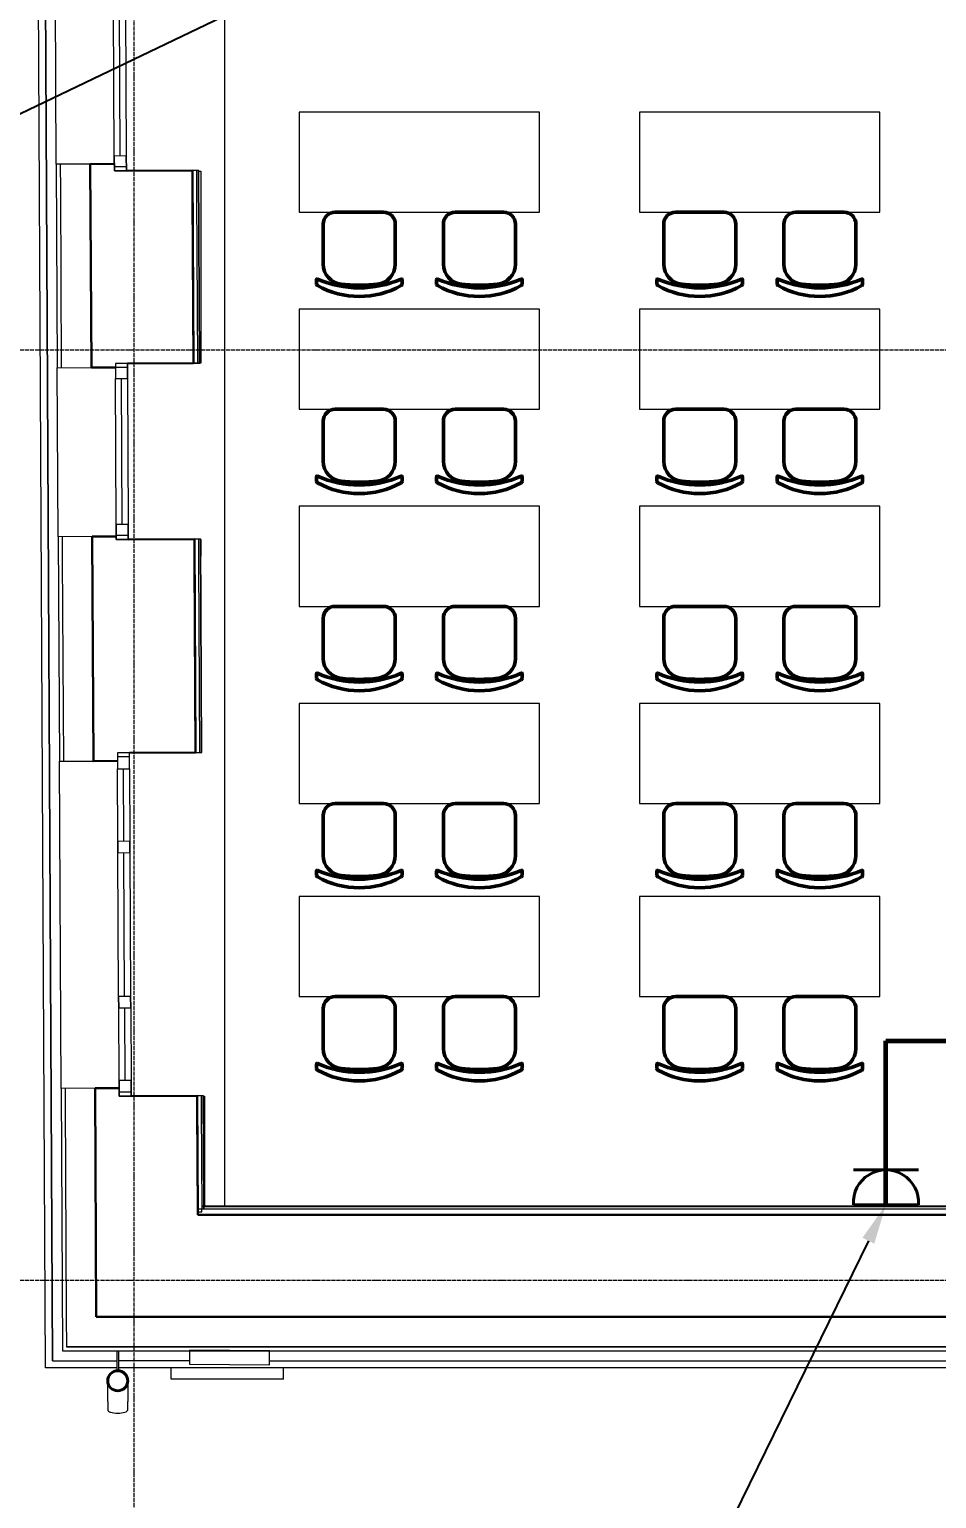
# Model space of a CAD drawing. Header units: millimetres. Extents: x -32 to 417638015, y -35 to 175284279.
# Drawn here: x 417383645 to 417388175, y 175238989 to 175246331 of the extents above; entities that cross this region are included whole.
import ezdxf
from ezdxf import colors
from ezdxf.entities.mleader import LeaderData, LeaderLine
from ezdxf.math import Vec2, Vec3

# ---------------------------------------------------------------- set-up
doc = ezdxf.new("R2010")
doc.units = ezdxf.units.MM
doc.linetypes.add('ADSK_Линия сетки', pattern=[25, 20, -2.5, 0, -2.5])
for name, color, linetype, lineweight in [('_ Окна', 7, 'Continuous', 9), ('_ЭМ_гофра', 5, 'Continuous', 60), ('Обобщенные модели', 7, 'Continuous', 18), ('Окна', 7, 'Continuous', 9), ('Оси', 253, 'Continuous', 9), ('Перекрытие', 7, 'Continuous', 18), ('Стены наружные', 7, 'Continuous', 18), ('Стены несущие', 7, 'Continuous', 30), ('Стены отделка', 7, 'Continuous', 30), ('Стены штриховка', 7, 'Continuous', 9), ('ТХ', 5, 'Continuous', 0), ('ТХ_Задание ЭОМ_СС', 6, 'Continuous', 0), ('ШТРИХОВКА', 252, 'Continuous', 15), ('ЭМ', 5, 'Continuous', 40)]:
    doc.layers.add(name, color=color, linetype=linetype, lineweight=lineweight)
doc.layers.add('_ЭМ_Надписи', color=7, linetype='Continuous')
doc.styles.add('ЭОМ', font='isocpeur.ttf', dxfattribs={"width": 0.85, "height": 250})

# ---------------------------------------------------------------- blocks, each defined once
blk = doc.blocks.new('_ЭМ_ТХ2_4 Этаж')
at = {"color": 8, "linetype": 'ByBlock', "lineweight": -2}
for p, q in [((859.5, 13663.6), (859.5, 13463.3)), ((859.5, 13663.6), (859.5, 13463.3)), ((919.3, 13723.6), (1159.5, 13723.6)), ((919.3, 13723.6), (1159.5, 13723.6)), ((1219.5, 13663.6), (1219.5, 13463.3)), ((1219.5, 13663.6), (1219.5, 13463.3)), ((1459.5, 13663.6), (1459.5, 13463.3)), ((1459.5, 13663.6), (1459.5, 13463.3)), ((1519.3, 13723.6), (1759.5, 13723.6)), ((1519.3, 13723.6), (1759.5, 13723.6)), ((1819.5, 13663.6), (1819.5, 13463.3)), ((1819.5, 13663.6), (1819.5, 13463.3)), ((2559.5, 13663.6), (2559.5, 13463.3)), ((2559.5, 13663.6), (2559.5, 13463.3)), ((2619.3, 13723.6), (2859.5, 13723.6)), ((2619.3, 13723.6), (2859.5, 13723.6)), ((2919.5, 13663.6), (2919.5, 13463.3)), ((2919.5, 13663.6), (2919.5, 13463.3)), ((3159.5, 13663.6), (3159.5, 13463.3)), ((3159.5, 13663.6), (3159.5, 13463.3)), ((3219.3, 13723.6), (3459.5, 13723.6)), ((3219.3, 13723.6), (3459.5, 13723.6)), ((3519.5, 13663.6), (3519.5, 13463.3)), ((3519.5, 13663.6), (3519.5, 13463.3)), ((826, 13364.6), (826, 13386.3)), ((826, 13364.6), (826, 13386.3)), ((1253, 13364.6), (1253, 13386.3)), ((1253, 13364.6), (1253, 13386.3)), ((1426, 13364.6), (1426, 13386.3)), ((1426, 13364.6), (1426, 13386.3)), ((1853, 13364.6), (1853, 13386.3)), ((1853, 13364.6), (1853, 13386.3)), ((2526, 13364.6), (2526, 13386.3)), ((2526, 13364.6), (2526, 13386.3)), ((2953, 13364.6), (2953, 13386.3)), ((2953, 13364.6), (2953, 13386.3)), ((3126, 13364.6), (3126, 13386.3)), ((3126, 13364.6), (3126, 13386.3)), ((3553, 13364.6), (3553, 13386.3)), ((3553, 13364.6), (3553, 13386.3)), ((919.3, 12738.6), (1159.5, 12738.6)), ((919.3, 12738.6), (1159.5, 12738.6)), ((1519.3, 12738.6), (1759.5, 12738.6)), ((1519.3, 12738.6), (1759.5, 12738.6)), ((2619.3, 12738.6), (2859.5, 12738.6)), ((2619.3, 12738.6), (2859.5, 12738.6)), ((3219.3, 12738.6), (3459.5, 12738.6)), ((3219.3, 12738.6), (3459.5, 12738.6)), ((859.5, 12678.6), (859.5, 12478.3)), ((859.5, 12678.6), (859.5, 12478.3)), ((1219.5, 12678.6), (1219.5, 12478.3)), ((1219.5, 12678.6), (1219.5, 12478.3)), ((1459.5, 12678.6), (1459.5, 12478.3)), ((1459.5, 12678.6), (1459.5, 12478.3)), ((1819.5, 12678.6), (1819.5, 12478.3)), ((1819.5, 12678.6), (1819.5, 12478.3)), ((2559.5, 12678.6), (2559.5, 12478.3)), ((2559.5, 12678.6), (2559.5, 12478.3)), ((2919.5, 12678.6), (2919.5, 12478.3)), ((2919.5, 12678.6), (2919.5, 12478.3)), ((3159.5, 12678.6), (3159.5, 12478.3)), ((3159.5, 12678.6), (3159.5, 12478.3)), ((3519.5, 12678.6), (3519.5, 12478.3)), ((3519.5, 12678.6), (3519.5, 12478.3)), ((826, 12379.6), (826, 12401.3)), ((826, 12379.6), (826, 12401.3)), ((1253, 12379.6), (1253, 12401.3)), ((1253, 12379.6), (1253, 12401.3)), ((1426, 12379.6), (1426, 12401.3)), ((1426, 12379.6), (1426, 12401.3)), ((1853, 12379.6), (1853, 12401.3)), ((1853, 12379.6), (1853, 12401.3)), ((2526, 12379.6), (2526, 12401.3)), ((2526, 12379.6), (2526, 12401.3)), ((2953, 12379.6), (2953, 12401.3)), ((2953, 12379.6), (2953, 12401.3)), ((3126, 12379.6), (3126, 12401.3)), ((3126, 12379.6), (3126, 12401.3)), ((3553, 12379.6), (3553, 12401.3)), ((3553, 12379.6), (3553, 12401.3)), ((919.3, 11753.6), (1159.5, 11753.6)), ((919.3, 11753.6), (1159.5, 11753.6)), ((1519.3, 11753.6), (1759.5, 11753.6)), ((1519.3, 11753.6), (1759.5, 11753.6)), ((2619.3, 11753.6), (2859.5, 11753.6)), ((2619.3, 11753.6), (2859.5, 11753.6)), ((3219.3, 11753.6), (3459.5, 11753.6)), ((3219.3, 11753.6), (3459.5, 11753.6)), ((859.5, 11693.6), (859.5, 11493.3)), ((859.5, 11693.6), (859.5, 11493.3)), ((1219.5, 11693.6), (1219.5, 11493.3)), ((1219.5, 11693.6), (1219.5, 11493.3)), ((1459.5, 11693.6), (1459.5, 11493.3)), ((1459.5, 11693.6), (1459.5, 11493.3)), ((1819.5, 11693.6), (1819.5, 11493.3)), ((1819.5, 11693.6), (1819.5, 11493.3)), ((2559.5, 11693.6), (2559.5, 11493.3)), ((2559.5, 11693.6), (2559.5, 11493.3)), ((2919.5, 11693.6), (2919.5, 11493.3)), ((2919.5, 11693.6), (2919.5, 11493.3)), ((3159.5, 11693.6), (3159.5, 11493.3)), ((3159.5, 11693.6), (3159.5, 11493.3)), ((3519.5, 11693.6), (3519.5, 11493.3)), ((3519.5, 11693.6), (3519.5, 11493.3)), ((826, 11394.6), (826, 11416.3)), ((826, 11394.6), (826, 11416.3)), ((1253, 11394.6), (1253, 11416.3)), ((1253, 11394.6), (1253, 11416.3)), ((1426, 11394.6), (1426, 11416.3)), ((1426, 11394.6), (1426, 11416.3)), ((1853, 11394.6), (1853, 11416.3)), ((1853, 11394.6), (1853, 11416.3)), ((2526, 11394.6), (2526, 11416.3)), ((2526, 11394.6), (2526, 11416.3)), ((2953, 11394.6), (2953, 11416.3)), ((2953, 11394.6), (2953, 11416.3)), ((3126, 11394.6), (3126, 11416.3)), ((3126, 11394.6), (3126, 11416.3)), ((3553, 11394.6), (3553, 11416.3)), ((3553, 11394.6), (3553, 11416.3)), ((919.3, 10768.6), (1159.5, 10768.6)), ((919.3, 10768.6), (1159.5, 10768.6)), ((1519.3, 10768.6), (1759.5, 10768.6)), ((1519.3, 10768.6), (1759.5, 10768.6)), ((2619.3, 10768.6), (2859.5, 10768.6)), ((2619.3, 10768.6), (2859.5, 10768.6)), ((3219.3, 10768.6), (3459.5, 10768.6)), ((3219.3, 10768.6), (3459.5, 10768.6)), ((859.5, 10708.6), (859.5, 10508.3)), ((859.5, 10708.6), (859.5, 10508.3)), ((1219.5, 10708.6), (1219.5, 10508.3)), ((1219.5, 10708.6), (1219.5, 10508.3)), ((1459.5, 10708.6), (1459.5, 10508.3)), ((1459.5, 10708.6), (1459.5, 10508.3)), ((1819.5, 10708.6), (1819.5, 10508.3)), ((1819.5, 10708.6), (1819.5, 10508.3)), ((2559.5, 10708.6), (2559.5, 10508.3)), ((2559.5, 10708.6), (2559.5, 10508.3)), ((2919.5, 10708.6), (2919.5, 10508.3)), ((2919.5, 10708.6), (2919.5, 10508.3)), ((3159.5, 10708.6), (3159.5, 10508.3)), ((3159.5, 10708.6), (3159.5, 10508.3)), ((3519.5, 10708.6), (3519.5, 10508.3)), ((3519.5, 10708.6), (3519.5, 10508.3)), ((826, 10409.6), (826, 10431.3)), ((826, 10409.6), (826, 10431.3)), ((1253, 10409.6), (1253, 10431.3)), ((1253, 10409.6), (1253, 10431.3)), ((1426, 10409.6), (1426, 10431.3)), ((1426, 10409.6), (1426, 10431.3)), ((1853, 10409.6), (1853, 10431.3)), ((1853, 10409.6), (1853, 10431.3)), ((2526, 10409.6), (2526, 10431.3)), ((2526, 10409.6), (2526, 10431.3)), ((2953, 10409.6), (2953, 10431.3)), ((2953, 10409.6), (2953, 10431.3)), ((3126, 10409.6), (3126, 10431.3)), ((3126, 10409.6), (3126, 10431.3)), ((3553, 10409.6), (3553, 10431.3)), ((3553, 10409.6), (3553, 10431.3)), ((919.3, 9803.6), (1159.5, 9803.6)), ((919.3, 9803.6), (1159.5, 9803.6)), ((1519.3, 9803.6), (1759.5, 9803.6)), ((1519.3, 9803.6), (1759.5, 9803.6)), ((2619.3, 9803.6), (2859.5, 9803.6)), ((2619.3, 9803.6), (2859.5, 9803.6)), ((3219.3, 9803.6), (3459.5, 9803.6)), ((3219.3, 9803.6), (3459.5, 9803.6)), ((859.5, 9743.6), (859.5, 9543.3)), ((859.5, 9743.6), (859.5, 9543.3)), ((1219.5, 9743.6), (1219.5, 9543.3)), ((1219.5, 9743.6), (1219.5, 9543.3)), ((1459.5, 9743.6), (1459.5, 9543.3)), ((1459.5, 9743.6), (1459.5, 9543.3)), ((1819.5, 9743.6), (1819.5, 9543.3)), ((1819.5, 9743.6), (1819.5, 9543.3)), ((2559.5, 9743.6), (2559.5, 9543.3)), ((2559.5, 9743.6), (2559.5, 9543.3)), ((2919.5, 9743.6), (2919.5, 9543.3)), ((2919.5, 9743.6), (2919.5, 9543.3)), ((3159.5, 9743.6), (3159.5, 9543.3)), ((3159.5, 9743.6), (3159.5, 9543.3)), ((3519.5, 9743.6), (3519.5, 9543.3)), ((3519.5, 9743.6), (3519.5, 9543.3)), ((826, 9444.6), (826, 9466.3)), ((826, 9444.6), (826, 9466.3)), ((1253, 9444.6), (1253, 9466.3)), ((1253, 9444.6), (1253, 9466.3)), ((1426, 9444.6), (1426, 9466.3)), ((1426, 9444.6), (1426, 9466.3)), ((1853, 9444.6), (1853, 9466.3)), ((1853, 9444.6), (1853, 9466.3)), ((2526, 9444.6), (2526, 9466.3)), ((2526, 9444.6), (2526, 9466.3)), ((2953, 9444.6), (2953, 9466.3)), ((2953, 9444.6), (2953, 9466.3)), ((3126, 9444.6), (3126, 9466.3)), ((3126, 9444.6), (3126, 9466.3)), ((3553, 9444.6), (3553, 9466.3)), ((3553, 9444.6), (3553, 9466.3))]:
    blk.add_line(p, q, dxfattribs=at)
for centre, radius, start, end in [((919.5, 13663.6), 60, 90, 180), ((919.5, 13663.6), 60, 90, 180), ((1159.5, 13663.6), 60, 0, 90), ((1159.5, 13663.6), 60, 0, 90), ((1519.5, 13663.6), 60, 90, 180), ((1519.5, 13663.6), 60, 90, 180), ((1759.5, 13663.6), 60, 0, 90), ((1759.5, 13663.6), 60, 0, 90), ((2619.5, 13663.6), 60, 90, 180), ((2619.5, 13663.6), 60, 90, 180), ((2859.5, 13663.6), 60, 0, 90), ((2859.5, 13663.6), 60, 0, 90), ((3219.5, 13663.6), 60, 90, 180), ((3219.5, 13663.6), 60, 90, 180), ((3459.5, 13663.6), 60, 0, 90), ((3459.5, 13663.6), 60, 0, 90), ((959.5, 13463.3), 100, 180, 264.25844), ((959.5, 13463.3), 100, 180, 264.25844), ((1119.5, 13463.3), 100, 275.74156, 0), ((1119.5, 13463.3), 100, 275.74156, 0), ((1559.5, 13463.3), 100, 180, 264.25844), ((1559.5, 13463.3), 100, 180, 264.25844), ((1719.5, 13463.3), 100, 275.74156, 0), ((1719.5, 13463.3), 100, 275.74156, 0), ((2659.5, 13463.3), 100, 180, 264.25844), ((2659.5, 13463.3), 100, 180, 264.25844), ((2819.5, 13463.3), 100, 275.74156, 0), ((2819.5, 13463.3), 100, 275.74156, 0), ((3259.5, 13463.3), 100, 180, 264.25844), ((3259.5, 13463.3), 100, 180, 264.25844), ((3419.5, 13463.3), 100, 275.74156, 0), ((3419.5, 13463.3), 100, 275.74156, 0), ((829, 13386.3), 3, 63.89783, 180), ((829, 13386.3), 3, 63.89783, 180), ((836, 13364.6), 10, 180, 238.06825), ((836, 13364.6), 10, 180, 238.06825), ((1039.5, 13865.9), 520.8, 246.31951, 293.68049), ((1039.5, 13865.9), 520.8, 246.31951, 293.68049), ((1039.5, 14159.1), 800.4, 263.24698, 276.75302), ((1039.5, 14159.1), 800.4, 263.24698, 276.75302), ((1243, 13364.6), 10, 301.93175, 0), ((1243, 13364.6), 10, 301.93175, 0), ((1250, 13386.3), 3, 0, 116.10217), ((1250, 13386.3), 3, 0, 116.10217), ((1429, 13386.3), 3, 63.89783, 180), ((1429, 13386.3), 3, 63.89783, 180), ((1436, 13364.6), 10, 180, 238.06825), ((1436, 13364.6), 10, 180, 238.06825), ((1639.5, 13865.9), 520.8, 246.31951, 293.68049), ((1639.5, 13865.9), 520.8, 246.31951, 293.68049), ((1639.5, 14159.1), 800.4, 263.24698, 276.75302), ((1639.5, 14159.1), 800.4, 263.24698, 276.75302), ((1843, 13364.6), 10, 301.93175, 0), ((1843, 13364.6), 10, 301.93175, 0), ((1850, 13386.3), 3, 0, 116.10217), ((1850, 13386.3), 3, 0, 116.10217), ((2529, 13386.3), 3, 63.89783, 180), ((2529, 13386.3), 3, 63.89783, 180), ((2536, 13364.6), 10, 180, 238.06825), ((2536, 13364.6), 10, 180, 238.06825), ((2739.5, 13865.9), 520.8, 246.31951, 293.68049), ((2739.5, 13865.9), 520.8, 246.31951, 293.68049), ((2739.5, 14159.1), 800.4, 263.24698, 276.75302), ((2739.5, 14159.1), 800.4, 263.24698, 276.75302), ((2943, 13364.6), 10, 301.93175, 0), ((2943, 13364.6), 10, 301.93175, 0), ((2950, 13386.3), 3, 0, 116.10217), ((2950, 13386.3), 3, 0, 116.10217), ((3129, 13386.3), 3, 63.89783, 180), ((3129, 13386.3), 3, 63.89783, 180), ((3136, 13364.6), 10, 180, 238.06825), ((3136, 13364.6), 10, 180, 238.06825), ((3339.5, 13865.9), 520.8, 246.31951, 293.68049), ((3339.5, 13865.9), 520.8, 246.31951, 293.68049), ((3339.5, 14159.1), 800.4, 263.24698, 276.75302), ((3339.5, 14159.1), 800.4, 263.24698, 276.75302), ((3543, 13364.6), 10, 301.93175, 0), ((3543, 13364.6), 10, 301.93175, 0), ((3550, 13386.3), 3, 0, 116.10217), ((3550, 13386.3), 3, 0, 116.10217), ((1039.5, 13732.6), 430.5, 240.99166, 299.00834), ((1039.5, 13732.6), 430.5, 240.99166, 299.00834), ((1639.5, 13732.6), 430.5, 240.99166, 299.00834), ((1639.5, 13732.6), 430.5, 240.99166, 299.00834), ((2739.5, 13732.6), 430.5, 240.99166, 299.00834), ((2739.5, 13732.6), 430.5, 240.99166, 299.00834), ((3339.5, 13732.6), 430.5, 240.99166, 299.00834), ((3339.5, 13732.6), 430.5, 240.99166, 299.00834), ((919.5, 12678.6), 60, 90, 180), ((919.5, 12678.6), 60, 90, 180), ((1159.5, 12678.6), 60, 0, 90), ((1159.5, 12678.6), 60, 0, 90), ((1519.5, 12678.6), 60, 90, 180), ((1519.5, 12678.6), 60, 90, 180), ((1759.5, 12678.6), 60, 0, 90), ((1759.5, 12678.6), 60, 0, 90), ((2619.5, 12678.6), 60, 90, 180), ((2619.5, 12678.6), 60, 90, 180), ((2859.5, 12678.6), 60, 0, 90), ((2859.5, 12678.6), 60, 0, 90), ((3219.5, 12678.6), 60, 90, 180), ((3219.5, 12678.6), 60, 90, 180), ((3459.5, 12678.6), 60, 0, 90), ((3459.5, 12678.6), 60, 0, 90), ((959.5, 12478.3), 100, 180, 264.25844), ((959.5, 12478.3), 100, 180, 264.25844), ((1119.5, 12478.3), 100, 275.74156, 0), ((1119.5, 12478.3), 100, 275.74156, 0), ((1559.5, 12478.3), 100, 180, 264.25844), ((1559.5, 12478.3), 100, 180, 264.25844), ((1719.5, 12478.3), 100, 275.74156, 0), ((1719.5, 12478.3), 100, 275.74156, 0), ((2659.5, 12478.3), 100, 180, 264.25844), ((2659.5, 12478.3), 100, 180, 264.25844), ((2819.5, 12478.3), 100, 275.74156, 0), ((2819.5, 12478.3), 100, 275.74156, 0), ((3259.5, 12478.3), 100, 180, 264.25844), ((3259.5, 12478.3), 100, 180, 264.25844), ((3419.5, 12478.3), 100, 275.74156, 0), ((3419.5, 12478.3), 100, 275.74156, 0), ((829, 12401.3), 3, 63.89783, 180), ((829, 12401.3), 3, 63.89783, 180), ((836, 12379.6), 10, 180, 238.06825), ((836, 12379.6), 10, 180, 238.06825), ((1039.5, 12880.9), 520.8, 246.31951, 293.68049), ((1039.5, 12880.9), 520.8, 246.31951, 293.68049), ((1039.5, 12747.6), 430.5, 240.99166, 299.00834), ((1039.5, 12747.6), 430.5, 240.99166, 299.00834), ((1039.5, 13174.1), 800.4, 263.24698, 276.75302), ((1039.5, 13174.1), 800.4, 263.24698, 276.75302), ((1243, 12379.6), 10, 301.93175, 0), ((1243, 12379.6), 10, 301.93175, 0), ((1250, 12401.3), 3, 0, 116.10217), ((1250, 12401.3), 3, 0, 116.10217), ((1429, 12401.3), 3, 63.89783, 180), ((1429, 12401.3), 3, 63.89783, 180), ((1436, 12379.6), 10, 180, 238.06825), ((1436, 12379.6), 10, 180, 238.06825), ((1639.5, 12880.9), 520.8, 246.31951, 293.68049), ((1639.5, 12880.9), 520.8, 246.31951, 293.68049), ((1639.5, 12747.6), 430.5, 240.99166, 299.00834), ((1639.5, 12747.6), 430.5, 240.99166, 299.00834), ((1639.5, 13174.1), 800.4, 263.24698, 276.75302), ((1639.5, 13174.1), 800.4, 263.24698, 276.75302), ((1843, 12379.6), 10, 301.93175, 0), ((1843, 12379.6), 10, 301.93175, 0), ((1850, 12401.3), 3, 0, 116.10217), ((1850, 12401.3), 3, 0, 116.10217), ((2529, 12401.3), 3, 63.89783, 180), ((2529, 12401.3), 3, 63.89783, 180), ((2536, 12379.6), 10, 180, 238.06825), ((2536, 12379.6), 10, 180, 238.06825), ((2739.5, 12880.9), 520.8, 246.31951, 293.68049), ((2739.5, 12880.9), 520.8, 246.31951, 293.68049), ((2739.5, 12747.6), 430.5, 240.99166, 299.00834), ((2739.5, 12747.6), 430.5, 240.99166, 299.00834), ((2739.5, 13174.1), 800.4, 263.24698, 276.75302), ((2739.5, 13174.1), 800.4, 263.24698, 276.75302), ((2943, 12379.6), 10, 301.93175, 0), ((2943, 12379.6), 10, 301.93175, 0), ((2950, 12401.3), 3, 0, 116.10217), ((2950, 12401.3), 3, 0, 116.10217), ((3129, 12401.3), 3, 63.89783, 180), ((3129, 12401.3), 3, 63.89783, 180), ((3136, 12379.6), 10, 180, 238.06825), ((3136, 12379.6), 10, 180, 238.06825), ((3339.5, 12880.9), 520.8, 246.31951, 293.68049), ((3339.5, 12880.9), 520.8, 246.31951, 293.68049), ((3339.5, 12747.6), 430.5, 240.99166, 299.00834), ((3339.5, 12747.6), 430.5, 240.99166, 299.00834), ((3339.5, 13174.1), 800.4, 263.24698, 276.75302), ((3339.5, 13174.1), 800.4, 263.24698, 276.75302), ((3543, 12379.6), 10, 301.93175, 0), ((3543, 12379.6), 10, 301.93175, 0), ((3550, 12401.3), 3, 0, 116.10217), ((3550, 12401.3), 3, 0, 116.10217), ((919.5, 11693.6), 60, 90, 180), ((919.5, 11693.6), 60, 90, 180), ((1159.5, 11693.6), 60, 0, 90), ((1159.5, 11693.6), 60, 0, 90), ((1519.5, 11693.6), 60, 90, 180), ((1519.5, 11693.6), 60, 90, 180), ((1759.5, 11693.6), 60, 0, 90), ((1759.5, 11693.6), 60, 0, 90), ((2619.5, 11693.6), 60, 90, 180), ((2619.5, 11693.6), 60, 90, 180), ((2859.5, 11693.6), 60, 0, 90), ((2859.5, 11693.6), 60, 0, 90), ((3219.5, 11693.6), 60, 90, 180), ((3219.5, 11693.6), 60, 90, 180), ((3459.5, 11693.6), 60, 0, 90), ((3459.5, 11693.6), 60, 0, 90), ((959.5, 11493.3), 100, 180, 264.25844), ((959.5, 11493.3), 100, 180, 264.25844), ((1119.5, 11493.3), 100, 275.74156, 0), ((1119.5, 11493.3), 100, 275.74156, 0), ((1559.5, 11493.3), 100, 180, 264.25844), ((1559.5, 11493.3), 100, 180, 264.25844), ((1719.5, 11493.3), 100, 275.74156, 0), ((1719.5, 11493.3), 100, 275.74156, 0), ((2659.5, 11493.3), 100, 180, 264.25844), ((2659.5, 11493.3), 100, 180, 264.25844), ((2819.5, 11493.3), 100, 275.74156, 0), ((2819.5, 11493.3), 100, 275.74156, 0), ((3259.5, 11493.3), 100, 180, 264.25844), ((3259.5, 11493.3), 100, 180, 264.25844), ((3419.5, 11493.3), 100, 275.74156, 0), ((3419.5, 11493.3), 100, 275.74156, 0), ((829, 11416.3), 3, 63.89783, 180), ((829, 11416.3), 3, 63.89783, 180), ((836, 11394.6), 10, 180, 238.06825), ((836, 11394.6), 10, 180, 238.06825), ((1039.5, 11895.9), 520.8, 246.31951, 293.68049), ((1039.5, 11895.9), 520.8, 246.31951, 293.68049), ((1039.5, 11762.6), 430.5, 240.99166, 299.00834), ((1039.5, 11762.6), 430.5, 240.99166, 299.00834), ((1039.5, 12189.1), 800.4, 263.24698, 276.75302), ((1039.5, 12189.1), 800.4, 263.24698, 276.75302), ((1243, 11394.6), 10, 301.93175, 0), ((1243, 11394.6), 10, 301.93175, 0), ((1250, 11416.3), 3, 0, 116.10217), ((1250, 11416.3), 3, 0, 116.10217), ((1429, 11416.3), 3, 63.89783, 180), ((1429, 11416.3), 3, 63.89783, 180), ((1436, 11394.6), 10, 180, 238.06825), ((1436, 11394.6), 10, 180, 238.06825), ((1639.5, 11895.9), 520.8, 246.31951, 293.68049), ((1639.5, 11895.9), 520.8, 246.31951, 293.68049), ((1639.5, 11762.6), 430.5, 240.99166, 299.00834), ((1639.5, 11762.6), 430.5, 240.99166, 299.00834), ((1639.5, 12189.1), 800.4, 263.24698, 276.75302), ((1639.5, 12189.1), 800.4, 263.24698, 276.75302), ((1843, 11394.6), 10, 301.93175, 0), ((1843, 11394.6), 10, 301.93175, 0), ((1850, 11416.3), 3, 0, 116.10217), ((1850, 11416.3), 3, 0, 116.10217), ((2529, 11416.3), 3, 63.89783, 180), ((2529, 11416.3), 3, 63.89783, 180), ((2536, 11394.6), 10, 180, 238.06825), ((2536, 11394.6), 10, 180, 238.06825), ((2739.5, 11895.9), 520.8, 246.31951, 293.68049), ((2739.5, 11895.9), 520.8, 246.31951, 293.68049), ((2739.5, 11762.6), 430.5, 240.99166, 299.00834), ((2739.5, 11762.6), 430.5, 240.99166, 299.00834), ((2739.5, 12189.1), 800.4, 263.24698, 276.75302), ((2739.5, 12189.1), 800.4, 263.24698, 276.75302), ((2943, 11394.6), 10, 301.93175, 0), ((2943, 11394.6), 10, 301.93175, 0), ((2950, 11416.3), 3, 0, 116.10217), ((2950, 11416.3), 3, 0, 116.10217), ((3129, 11416.3), 3, 63.89783, 180), ((3129, 11416.3), 3, 63.89783, 180), ((3136, 11394.6), 10, 180, 238.06825), ((3136, 11394.6), 10, 180, 238.06825), ((3339.5, 11895.9), 520.8, 246.31951, 293.68049), ((3339.5, 11895.9), 520.8, 246.31951, 293.68049), ((3339.5, 11762.6), 430.5, 240.99166, 299.00834), ((3339.5, 11762.6), 430.5, 240.99166, 299.00834), ((3339.5, 12189.1), 800.4, 263.24698, 276.75302), ((3339.5, 12189.1), 800.4, 263.24698, 276.75302), ((3543, 11394.6), 10, 301.93175, 0), ((3543, 11394.6), 10, 301.93175, 0), ((3550, 11416.3), 3, 0, 116.10217), ((3550, 11416.3), 3, 0, 116.10217), ((919.5, 10708.6), 60, 90, 180), ((919.5, 10708.6), 60, 90, 180), ((1159.5, 10708.6), 60, 0, 90), ((1159.5, 10708.6), 60, 0, 90), ((1519.5, 10708.6), 60, 90, 180), ((1519.5, 10708.6), 60, 90, 180), ((1759.5, 10708.6), 60, 0, 90), ((1759.5, 10708.6), 60, 0, 90), ((2619.5, 10708.6), 60, 90, 180), ((2619.5, 10708.6), 60, 90, 180), ((2859.5, 10708.6), 60, 0, 90), ((2859.5, 10708.6), 60, 0, 90), ((3219.5, 10708.6), 60, 90, 180), ((3219.5, 10708.6), 60, 90, 180), ((3459.5, 10708.6), 60, 0, 90), ((3459.5, 10708.6), 60, 0, 90), ((959.5, 10508.3), 100, 180, 264.25844), ((959.5, 10508.3), 100, 180, 264.25844), ((1119.5, 10508.3), 100, 275.74156, 0), ((1119.5, 10508.3), 100, 275.74156, 0), ((1559.5, 10508.3), 100, 180, 264.25844), ((1559.5, 10508.3), 100, 180, 264.25844), ((1719.5, 10508.3), 100, 275.74156, 0), ((1719.5, 10508.3), 100, 275.74156, 0), ((2659.5, 10508.3), 100, 180, 264.25844), ((2659.5, 10508.3), 100, 180, 264.25844), ((2819.5, 10508.3), 100, 275.74156, 0), ((2819.5, 10508.3), 100, 275.74156, 0), ((3259.5, 10508.3), 100, 180, 264.25844), ((3259.5, 10508.3), 100, 180, 264.25844), ((3419.5, 10508.3), 100, 275.74156, 0), ((3419.5, 10508.3), 100, 275.74156, 0), ((829, 10431.3), 3, 63.89783, 180), ((829, 10431.3), 3, 63.89783, 180), ((1039.5, 10910.9), 520.8, 246.31951, 293.68049), ((1039.5, 10910.9), 520.8, 246.31951, 293.68049), ((1250, 10431.3), 3, 0, 116.10217), ((1250, 10431.3), 3, 0, 116.10217), ((1429, 10431.3), 3, 63.89783, 180), ((1429, 10431.3), 3, 63.89783, 180), ((1639.5, 10910.9), 520.8, 246.31951, 293.68049), ((1639.5, 10910.9), 520.8, 246.31951, 293.68049), ((1850, 10431.3), 3, 0, 116.10217), ((1850, 10431.3), 3, 0, 116.10217), ((2529, 10431.3), 3, 63.89783, 180), ((2529, 10431.3), 3, 63.89783, 180), ((2739.5, 10910.9), 520.8, 246.31951, 293.68049), ((2739.5, 10910.9), 520.8, 246.31951, 293.68049), ((2950, 10431.3), 3, 0, 116.10217), ((2950, 10431.3), 3, 0, 116.10217), ((3129, 10431.3), 3, 63.89783, 180), ((3129, 10431.3), 3, 63.89783, 180), ((3339.5, 10910.9), 520.8, 246.31951, 293.68049), ((3339.5, 10910.9), 520.8, 246.31951, 293.68049), ((3550, 10431.3), 3, 0, 116.10217), ((3550, 10431.3), 3, 0, 116.10217), ((836, 10409.6), 10, 180, 238.06825), ((836, 10409.6), 10, 180, 238.06825), ((1039.5, 10777.6), 430.5, 240.99166, 299.00834), ((1039.5, 10777.6), 430.5, 240.99166, 299.00834), ((1039.5, 11204.1), 800.4, 263.24698, 276.75302), ((1039.5, 11204.1), 800.4, 263.24698, 276.75302), ((1243, 10409.6), 10, 301.93175, 0), ((1243, 10409.6), 10, 301.93175, 0), ((1436, 10409.6), 10, 180, 238.06825), ((1436, 10409.6), 10, 180, 238.06825), ((1639.5, 10777.6), 430.5, 240.99166, 299.00834), ((1639.5, 10777.6), 430.5, 240.99166, 299.00834), ((1639.5, 11204.1), 800.4, 263.24698, 276.75302), ((1639.5, 11204.1), 800.4, 263.24698, 276.75302), ((1843, 10409.6), 10, 301.93175, 0), ((1843, 10409.6), 10, 301.93175, 0), ((2536, 10409.6), 10, 180, 238.06825), ((2536, 10409.6), 10, 180, 238.06825), ((2739.5, 10777.6), 430.5, 240.99166, 299.00834), ((2739.5, 10777.6), 430.5, 240.99166, 299.00834), ((2739.5, 11204.1), 800.4, 263.24698, 276.75302), ((2739.5, 11204.1), 800.4, 263.24698, 276.75302), ((2943, 10409.6), 10, 301.93175, 0), ((2943, 10409.6), 10, 301.93175, 0), ((3136, 10409.6), 10, 180, 238.06825), ((3136, 10409.6), 10, 180, 238.06825), ((3339.5, 10777.6), 430.5, 240.99166, 299.00834), ((3339.5, 10777.6), 430.5, 240.99166, 299.00834), ((3339.5, 11204.1), 800.4, 263.24698, 276.75302), ((3339.5, 11204.1), 800.4, 263.24698, 276.75302), ((3543, 10409.6), 10, 301.93175, 0), ((3543, 10409.6), 10, 301.93175, 0), ((919.5, 9743.6), 60, 90, 180), ((919.5, 9743.6), 60, 90, 180), ((1159.5, 9743.6), 60, 0, 90), ((1159.5, 9743.6), 60, 0, 90), ((1519.5, 9743.6), 60, 90, 180), ((1519.5, 9743.6), 60, 90, 180), ((1759.5, 9743.6), 60, 0, 90), ((1759.5, 9743.6), 60, 0, 90), ((2619.5, 9743.6), 60, 90, 180), ((2619.5, 9743.6), 60, 90, 180), ((2859.5, 9743.6), 60, 0, 90), ((2859.5, 9743.6), 60, 0, 90), ((3219.5, 9743.6), 60, 90, 180), ((3219.5, 9743.6), 60, 90, 180), ((3459.5, 9743.6), 60, 0, 90), ((3459.5, 9743.6), 60, 0, 90), ((959.5, 9543.3), 100, 180, 264.25844), ((959.5, 9543.3), 100, 180, 264.25844), ((1119.5, 9543.3), 100, 275.74156, 0), ((1119.5, 9543.3), 100, 275.74156, 0), ((1559.5, 9543.3), 100, 180, 264.25844), ((1559.5, 9543.3), 100, 180, 264.25844), ((1719.5, 9543.3), 100, 275.74156, 0), ((1719.5, 9543.3), 100, 275.74156, 0), ((2659.5, 9543.3), 100, 180, 264.25844), ((2659.5, 9543.3), 100, 180, 264.25844), ((2819.5, 9543.3), 100, 275.74156, 0), ((2819.5, 9543.3), 100, 275.74156, 0), ((3259.5, 9543.3), 100, 180, 264.25844), ((3259.5, 9543.3), 100, 180, 264.25844), ((3419.5, 9543.3), 100, 275.74156, 0), ((3419.5, 9543.3), 100, 275.74156, 0), ((829, 9466.3), 3, 63.89783, 180), ((829, 9466.3), 3, 63.89783, 180), ((836, 9444.6), 10, 180, 238.06825), ((836, 9444.6), 10, 180, 238.06825), ((1039.5, 9945.9), 520.8, 246.31951, 293.68049), ((1039.5, 9945.9), 520.8, 246.31951, 293.68049), ((1039.5, 9812.6), 430.5, 240.99166, 299.00834), ((1039.5, 9812.6), 430.5, 240.99166, 299.00834), ((1039.5, 10239.1), 800.4, 263.24698, 276.75302), ((1039.5, 10239.1), 800.4, 263.24698, 276.75302), ((1243, 9444.6), 10, 301.93175, 0), ((1243, 9444.6), 10, 301.93175, 0), ((1250, 9466.3), 3, 0, 116.10217), ((1250, 9466.3), 3, 0, 116.10217), ((1429, 9466.3), 3, 63.89783, 180), ((1429, 9466.3), 3, 63.89783, 180), ((1436, 9444.6), 10, 180, 238.06825), ((1436, 9444.6), 10, 180, 238.06825), ((1639.5, 9945.9), 520.8, 246.31951, 293.68049), ((1639.5, 9945.9), 520.8, 246.31951, 293.68049), ((1639.5, 9812.6), 430.5, 240.99166, 299.00834), ((1639.5, 9812.6), 430.5, 240.99166, 299.00834), ((1639.5, 10239.1), 800.4, 263.24698, 276.75302), ((1639.5, 10239.1), 800.4, 263.24698, 276.75302), ((1843, 9444.6), 10, 301.93175, 0), ((1843, 9444.6), 10, 301.93175, 0), ((1850, 9466.3), 3, 0, 116.10217), ((1850, 9466.3), 3, 0, 116.10217), ((2529, 9466.3), 3, 63.89783, 180), ((2529, 9466.3), 3, 63.89783, 180), ((2536, 9444.6), 10, 180, 238.06825), ((2536, 9444.6), 10, 180, 238.06825), ((2739.5, 9945.9), 520.8, 246.31951, 293.68049), ((2739.5, 9945.9), 520.8, 246.31951, 293.68049), ((2739.5, 9812.6), 430.5, 240.99166, 299.00834), ((2739.5, 9812.6), 430.5, 240.99166, 299.00834), ((2739.5, 10239.1), 800.4, 263.24698, 276.75302), ((2739.5, 10239.1), 800.4, 263.24698, 276.75302), ((2943, 9444.6), 10, 301.93175, 0), ((2943, 9444.6), 10, 301.93175, 0), ((2950, 9466.3), 3, 0, 116.10217), ((2950, 9466.3), 3, 0, 116.10217), ((3129, 9466.3), 3, 63.89783, 180), ((3129, 9466.3), 3, 63.89783, 180), ((3136, 9444.6), 10, 180, 238.06825), ((3136, 9444.6), 10, 180, 238.06825), ((3339.5, 9945.9), 520.8, 246.31951, 293.68049), ((3339.5, 9945.9), 520.8, 246.31951, 293.68049), ((3339.5, 9812.6), 430.5, 240.99166, 299.00834), ((3339.5, 9812.6), 430.5, 240.99166, 299.00834), ((3339.5, 10239.1), 800.4, 263.24698, 276.75302), ((3339.5, 10239.1), 800.4, 263.24698, 276.75302), ((3543, 9444.6), 10, 301.93175, 0), ((3543, 9444.6), 10, 301.93175, 0), ((3550, 9466.3), 3, 0, 116.10217), ((3550, 9466.3), 3, 0, 116.10217)]:
    blk.add_arc(centre, radius, start, end, dxfattribs=at)
at = {"layer": 'ТХ', "color": 8}
for p, q in [((1939.4, 14223.6), (739.4, 14223.6)), ((739.4, 14223.6), (739.4, 13723.6)), ((1939.4, 13723.6), (1939.4, 14223.6)), ((3639.4, 14223.6), (2439.4, 14223.6)), ((2439.4, 14223.6), (2439.4, 13723.6)), ((3639.4, 13723.6), (3639.4, 14223.6)), ((739.4, 13723.6), (1939.4, 13723.6)), ((2439.4, 13723.6), (3639.4, 13723.6)), ((1939.4, 13238.6), (739.4, 13238.6)), ((739.4, 13238.6), (739.4, 12738.6)), ((1939.4, 12738.6), (1939.4, 13238.6)), ((3639.4, 13238.6), (2439.4, 13238.6)), ((2439.4, 13238.6), (2439.4, 12738.6)), ((3639.4, 12738.6), (3639.4, 13238.6)), ((739.4, 12738.6), (1939.4, 12738.6)), ((2439.4, 12738.6), (3639.4, 12738.6)), ((1939.4, 12253.6), (739.4, 12253.6)), ((739.4, 12253.6), (739.4, 11753.6)), ((1939.4, 11753.6), (1939.4, 12253.6)), ((3639.4, 12253.6), (2439.4, 12253.6)), ((2439.4, 12253.6), (2439.4, 11753.6)), ((3639.4, 11753.6), (3639.4, 12253.6)), ((739.4, 11753.6), (1939.4, 11753.6)), ((2439.4, 11753.6), (3639.4, 11753.6)), ((1939.4, 11268.6), (739.4, 11268.6)), ((739.4, 11268.6), (739.4, 10768.6)), ((1939.4, 10768.6), (1939.4, 11268.6)), ((3639.4, 11268.6), (2439.4, 11268.6)), ((2439.4, 11268.6), (2439.4, 10768.6)), ((3639.4, 10768.6), (3639.4, 11268.6)), ((739.4, 10768.6), (1939.4, 10768.6)), ((2439.4, 10768.6), (3639.4, 10768.6)), ((1939.4, 10303.6), (739.4, 10303.6)), ((739.4, 10303.6), (739.4, 9803.6)), ((1939.4, 9803.6), (1939.4, 10303.6)), ((3639.4, 10303.6), (2439.4, 10303.6)), ((2439.4, 10303.6), (2439.4, 9803.6)), ((3639.4, 9803.6), (3639.4, 10303.6)), ((739.4, 9803.6), (1939.4, 9803.6)), ((2439.4, 9803.6), (3639.4, 9803.6))]:
    blk.add_line(p, q, dxfattribs=at)
blk = doc.blocks.new('План 4 этажа')
at = {"layer": '_ Окна', "color": 8}
for p, q in [((-6062.021, 14244.612), (-6065.757, 14972.603)), ((-6031.734, 14188.767), (-6091.733, 14188.459)), ((-6026.59, 13186.612), (-6086.59, 13186.304)), ((-6052.567, 12402.468), (-6056.303, 13130.459)), ((-6022.28, 12346.623), (-6082.279, 12346.315)), ((-6016.6, 11240.011), (-6076.599, 11239.703)), ((-6044.444, 10819.863), (-6046.292, 11179.858)), ((-6040.467, 10044.873), (-6044.136, 10759.864)), ((-6038.312, 9624.879), (-6040.159, 9984.874)), ((-6008.004, 9565.033), (-6068.003, 9564.725))]:
    blk.add_line(p, q, dxfattribs=at)
at = {"layer": '_ Окна', "color": 8, "lineweight": 18}
for p, q in [((-6092.02, 14244.458), (-6032.021, 14244.766)), ((-6091.63, 14168.459), (-6092.02, 14244.458)), ((-6032.021, 14244.766), (-6031.631, 14168.767)), ((-6031.631, 14168.767), (-6091.63, 14168.459)), ((-6026.693, 13206.612), (-6086.692, 13206.304)), ((-6086.692, 13206.304), (-6086.302, 13130.305)), ((-6026.303, 13130.613), (-6026.693, 13206.612)), ((-6086.302, 13130.305), (-6026.303, 13130.613)), ((-6082.566, 12402.314), (-6022.567, 12402.622)), ((-6082.176, 12326.315), (-6082.566, 12402.314)), ((-6022.567, 12402.622), (-6022.177, 12326.623)), ((-6022.177, 12326.623), (-6082.176, 12326.315)), ((-6016.703, 11260.011), (-6076.702, 11259.703)), ((-6076.702, 11259.703), (-6076.292, 11179.704)), ((-6016.292, 11180.012), (-6016.703, 11260.011)), ((-6076.292, 11179.704), (-6016.292, 11180.012)), ((-6074.444, 10819.709), (-6014.445, 10820.017)), ((-6074.136, 10759.71), (-6074.444, 10819.709)), ((-6014.445, 10820.017), (-6014.137, 10760.018)), ((-6014.137, 10760.018), (-6074.136, 10759.71)), ((-6070.467, 10044.719), (-6010.467, 10045.027)), ((-6070.159, 9984.72), (-6070.467, 10044.719)), ((-6010.467, 10045.027), (-6010.16, 9985.028)), ((-6010.16, 9985.028), (-6070.159, 9984.72)), ((-6068.311, 9624.725), (-6008.312, 9625.033)), ((-6067.901, 9544.726), (-6068.311, 9624.725)), ((-6008.312, 9625.033), (-6007.901, 9545.034)), ((-6007.901, 9545.034), (-6067.901, 9544.726))]:
    blk.add_line(p, q, dxfattribs=at)
at = {"layer": 'Обобщенные модели', "color": 8}
for p, q in [((-6079.857, 8272.492), (-6079.857, 8173.351)), ((-6069.857, 8173.351), (-6069.857, 8272.492)), ((-6124.857, 8018.844), (-6124.857, 7976.34)), ((-6024.857, 7976.34), (-6024.857, 8018.844))]:
    blk.add_line(p, q, dxfattribs=at)
at = {"layer": 'Обобщенные модели', "color": 8, "flags": 128}
for points in [[(-6124.857, 8018.844), (-6124.857, 8024.512), (-6124.857, 8030.097), (-6124.857, 8035.589), (-6124.857, 8040.98), (-6124.857, 8046.262), (-6124.857, 8051.426), (-6124.857, 8056.464), (-6124.857, 8061.367), (-6124.857, 8066.128), (-6124.857, 8070.739), (-6124.857, 8075.193), (-6124.857, 8079.483), (-6124.857, 8083.602), (-6124.857, 8087.542), (-6124.857, 8091.299), (-6124.857, 8094.866), (-6124.857, 8098.237), (-6124.857, 8101.407), (-6124.857, 8104.37), (-6124.857, 8107.123), (-6124.857, 8109.475)], [(-6024.857, 8109.475), (-6024.857, 8108.205), (-6024.857, 8105.541), (-6024.857, 8102.665), (-6024.857, 8099.58), (-6024.857, 8096.292), (-6024.857, 8092.806), (-6024.857, 8089.128), (-6024.857, 8085.263), (-6024.857, 8081.217), (-6024.857, 8076.998), (-6024.857, 8072.611), (-6024.857, 8068.064), (-6024.857, 8063.365), (-6024.857, 8058.52), (-6024.857, 8053.537), (-6024.857, 8048.425), (-6024.857, 8043.191), (-6024.857, 8037.844), (-6024.857, 8032.393), (-6024.857, 8026.845), (-6024.857, 8021.211), (-6024.857, 8018.844)]]:
    blk.add_lwpolyline(points, dxfattribs=at)
at = {"layer": 'Обобщенные модели', "color": 8}
for start, end in [(90, 270), (270, 90)]:
    blk.add_arc((-6074.857, 8122.492), 52, start, end, dxfattribs=at)
at = {"layer": 'Обобщенные модели', "color": 8, "lineweight": 40}
for start, end in [(90, 270), (270, 90)]:
    blk.add_arc((-6074.857, 8122.492), 50, start, end, dxfattribs=at)
at = {"layer": 'Обобщенные модели', "color": 8}
for start_param, end_param in [(3.14159265, 4.71238898), (4.71238898, 6.28318531)]:
    blk.add_ellipse((-6074.857, 7976.34), major_axis=(50, 0), ratio=0.30901699, start_param=start_param, end_param=end_param, dxfattribs=at)
at = {"layer": 'Окна', "color": 8}
for p, q in [((-6092.02, 14244.458), (-6095.756, 14972.449)), ((-6035.757, 14972.757), (-6032.021, 14244.766)), ((-6092.02, 14244.458), (-6091.63, 14168.459)), ((-6031.631, 14168.767), (-6032.021, 14244.766)), ((-6091.63, 14168.459), (-6031.631, 14168.767)), ((-6026.693, 13206.612), (-6086.692, 13206.304)), ((-6086.692, 13206.304), (-6086.302, 13130.305)), ((-6026.303, 13130.613), (-6026.693, 13206.612)), ((-6082.566, 12402.314), (-6086.302, 13130.305)), ((-6026.303, 13130.613), (-6022.567, 12402.622)), ((-6082.566, 12402.314), (-6082.176, 12326.315)), ((-6022.177, 12326.623), (-6022.567, 12402.622)), ((-6082.176, 12326.315), (-6022.177, 12326.623)), ((-6016.703, 11260.011), (-6076.702, 11259.703)), ((-6076.702, 11259.703), (-6076.292, 11179.704)), ((-6016.292, 11180.012), (-6016.703, 11260.011)), ((-6074.444, 10819.709), (-6076.292, 11179.704)), ((-6016.292, 11180.012), (-6014.445, 10820.017)), ((-6074.444, 10819.709), (-6074.136, 10759.71)), ((-6014.137, 10760.018), (-6014.445, 10820.017)), ((-6070.467, 10044.719), (-6074.136, 10759.71)), ((-6014.137, 10760.018), (-6010.467, 10045.027)), ((-6070.467, 10044.719), (-6070.159, 9984.72)), ((-6010.16, 9985.028), (-6010.467, 10045.027)), ((-6068.311, 9624.725), (-6070.159, 9984.72)), ((-6010.16, 9985.028), (-6008.312, 9625.033)), ((-6068.311, 9624.725), (-6067.901, 9544.726)), ((-6007.901, 9545.034), (-6008.312, 9625.033)), ((-6067.901, 9544.726), (-6007.901, 9545.034))]:
    blk.add_line(p, q, dxfattribs=at)
at = {"layer": 'Оси', "color": 8, "linetype": 'ADSK_Линия сетки'}
for p, q in [((-5993.495, -3353.101), (-5993.495, 44439.553)), ((-10052.178, 13274.489), (56511.792, 13274.489)), ((-10052.178, 8624.489), (56511.792, 8624.489))]:
    blk.add_line(p, q, dxfattribs=at)
at = {"layer": 'Перекрытие', "color": 8}
for p, q in [((-5539.744, 8994.492), (-5539.744, 16885.041)), ((-5669.618, 14167.207), (-5659.744, 14167.207)), ((-5659.744, 14167.207), (-5659.744, 13207.207)), ((-6025.844, 13206.616), (-6025.844, 13041.107)), ((-5659.744, 13207.207), (-5910.753, 13207.207)), ((-6022.18, 12327.207), (-5908.495, 12327.207)), ((-5659.744, 12327.207), (-5659.744, 12243.12)), ((-6007.904, 9545.544), (-5908.495, 9545.544)), ((-5645.904, 9545.544), (-5640.978, 9545.544)), ((-5640.978, 9545.544), (-5640.978, 8994.492))]:
    blk.add_line(p, q, dxfattribs=at)
at = {"layer": 'Стены наружные', "color": 8}
for p, q in [((-6401.119, 8222.492), (-6464.987, 20667.23)), ((-6464.987, 20667.23), (-6401.119, 8222.492)), ((-6435.94, 8187.492), (-6499.501, 20572.479)), ((-6381.806, 14201.971), (-6385.989, 15016.96)), ((-6372.249, 12339.827), (-6376.586, 13184.816)), ((-5664.698, 13208.47), (-5664.691, 13207.207)), ((-6358.102, 9583.237), (-6366.493, 11218.215)), ((-6079.633, 8187.492), (-6435.94, 8187.492)), ((-6401.119, 8222.492), (-6079.508, 8222.492)), ((-5716.79, 8222.492), (-6070.206, 8222.492)), ((-23.621, 8187.492), (-6070.081, 8187.492)), ((-5807.715, 8129.793), (-5807.715, 8187.492)), ((-5316.778, 8222.492), (45.66, 8222.492)), ((-5247.012, 8129.793), (-5247.012, 8187.492)), ((-5247.012, 8129.793), (-5807.715, 8129.793))]:
    blk.add_line(p, q, dxfattribs=at)
at = {"layer": 'Стены несущие', "color": 8}
for p, q in [((-6091.81, 14203.459), (-6211.808, 14202.843)), ((-6206.588, 13185.688), (-6211.808, 14202.843)), ((-5701.635, 14170.461), (-6031.631, 14168.767)), ((-5696.697, 13208.305), (-5701.635, 14170.461)), ((-5700.962, 14039.234), (-5696.697, 13208.305)), ((-6206.588, 13185.688), (-6086.59, 13186.304)), ((-6026.693, 13206.612), (-5696.697, 13208.305)), ((-6082.253, 12341.315), (-6202.251, 12340.699)), ((-6196.495, 11219.088), (-6202.251, 12340.699)), ((-5692.181, 12328.317), (-6022.177, 12326.623)), ((-5686.707, 11261.705), (-5692.181, 12328.317)), ((-5691.622, 12219.258), (-5686.707, 11261.705)), ((-6016.703, 11260.011), (-5686.707, 11261.705)), ((-6196.495, 11219.088), (-6076.497, 11219.704)), ((-6068.106, 9584.725), (-6188.104, 9584.109)), ((-6182.245, 8442.492), (-6188.104, 9584.109)), ((-5677.906, 9546.727), (-6007.901, 9545.034)), ((-5674.856, 8952.492), (-5677.906, 9546.727)), ((-5677.56, 9479.295), (-5674.926, 8966.061)), ((722.434, 8952.492), (-5674.856, 8952.492)), ((-6182.245, 8442.492), (214.854, 8442.492))]:
    blk.add_line(p, q, dxfattribs=at)
at = {"layer": 'Стены отделка', "color": 8, "lineweight": 9}
for p, q in [((-6211.808, 14202.843), (-6381.806, 14201.971)), ((-6381.806, 14201.971), (-6376.586, 13184.816)), ((-6361.806, 14202.073), (-6361.133, 14070.847)), ((-5669.636, 14170.625), (-5701.635, 14170.461)), ((-5701.635, 14170.461), (-5700.962, 14039.234)), ((-5681.636, 14170.564), (-5680.962, 14039.337)), ((-5664.698, 13208.47), (-5669.636, 14170.625)), ((-6376.586, 13184.816), (-6206.588, 13185.688)), ((-5696.697, 13208.305), (-5664.698, 13208.47)), ((-6202.251, 12340.699), (-6372.249, 12339.827)), ((-6372.249, 12339.827), (-6366.493, 11218.215)), ((-6352.249, 12339.93), (-6351.69, 12230.871)), ((-5660.182, 12328.481), (-5692.181, 12328.317)), ((-5692.181, 12328.317), (-5691.622, 12219.258)), ((-5672.181, 12328.42), (-5671.622, 12219.361)), ((-5654.708, 11261.869), (-5660.182, 12328.481)), ((-5686.707, 11261.705), (-5654.708, 11261.869)), ((-6366.493, 11218.215), (-6196.495, 11219.088)), ((-6188.104, 9584.109), (-6358.102, 9583.237)), ((-6358.102, 9583.237), (-6351.375, 8272.492)), ((-6338.102, 9583.34), (-6337.756, 9515.907)), ((-5645.906, 9546.891), (-5677.906, 9546.727)), ((-5677.906, 9546.727), (-5677.56, 9479.295)), ((-5657.906, 9546.83), (-5657.56, 9479.397)), ((-5643.01, 8982.492), (-5645.906, 9546.891)), ((-5674.926, 8966.061), (-5654.926, 8966.164)), ((-5674.856, 8982.492), (-5674.856, 8952.492)), ((-5674.856, 8982.492), (181.939, 8982.492)), ((-1164.061, 8994.492), (-5655.071, 8994.492)), ((-5654.926, 8966.164), (-5655.01, 8982.492)), ((-5674.856, 8952.492), (181.939, 8952.492)), ((-6332.247, 8442.492), (-6331.478, 8292.492)), ((65.253, 8442.492), (-6182.245, 8442.492)), ((-6182.245, 8442.492), (-6182.245, 8442.492)), ((-6351.375, 8272.492), (45.66, 8272.492)), ((-6331.478, 8292.492), (-6331.478, 8292.492)), ((45.565, 8292.492), (-6331.478, 8292.492)), ((-6331.478, 8292.492), (65.966, 8292.492)), ((-5716.387, 8275.526), (-5716.918, 8205.528)), ((-5316.399, 8272.49), (-5716.387, 8275.526)), ((-5316.93, 8202.492), (-5316.399, 8272.49)), ((-5716.918, 8205.528), (-5316.93, 8202.492))]:
    blk.add_line(p, q, dxfattribs=at)
at = {"layer": 'Стены штриховка', "color": 8}
for p, q in [((-5666.698, 13208.459), (-5671.636, 14170.615)), ((-6361.133, 14070.847), (-6361.133, 14070.847)), ((-6361.133, 14070.847), (-6356.586, 13184.918)), ((-5680.962, 14039.337), (-5676.698, 13208.408)), ((-5656.708, 11261.859), (-5662.182, 12328.471)), ((-6351.69, 12230.871), (-6346.493, 11218.318)), ((-5671.622, 12219.361), (-5666.707, 11261.807)), ((-5645.01, 8982.492), (-5647.906, 9546.881)), ((-6337.756, 9515.907), (-6337.756, 9515.907)), ((-6337.756, 9515.907), (-6332.247, 8442.492)), ((-5657.56, 9479.397), (-5655.01, 8982.492)), ((-1162.061, 8992.492), (-5655.061, 8992.492))]:
    blk.add_line(p, q, dxfattribs=at)
blk = doc.blocks.new('1м розетка IP20')
at = {"layer": 'ЭМ', "color": 5}
for p, q in [((-10.5, 162.7), (-10.5, -162.7)), ((163.1, 162.7), (163.1, -162.7)), ((-10.5, 0), (315.5, 0))]:
    blk.add_line(p, q, dxfattribs=at)
blk.add_arc((0, 0), 163.1, 266.31959, 93.68041, dxfattribs=at)

msp = doc.modelspace()

# ---------------------------------------------------------------- linework, layer by layer
at = {"layer": '_ЭМ_гофра', "linetype": 'ByBlock'}
for points in [[(417387921.9, 175241277.1), (417389734.8, 175241277.1), (417389734.8, 175247909.9), (417385402.8, 175247909.9), (417385161.7, 175248315.7)], [(417387921.9, 175240458), (417387921.9, 175241277.1)]]:
    msp.add_lwpolyline(points, dxfattribs=at)

# ---------------------------------------------------------------- block references
at = {"layer": 'ТХ_Задание ЭОМ_СС', "lineweight": 50}
msp.add_blockref('_ЭМ_ТХ2_4 Этаж', (417384252.5, 175231694.6), dxfattribs=at)
at = {"layer": 'ШТРИХОВКА'}
msp.add_blockref('План 4 этажа', (417390161, 175231455.7), dxfattribs=at)
at = {"layer": 'ЭМ', "rotation": 89.99999999999999}
msp.add_blockref('1м розетка IP20', (417387921.9, 175240468.4), dxfattribs=at)

# ---------------------------------------------------------------- leaders
at = {"layer": '_ЭМ_Надписи', "color": 7, "ltscale": 5}
ml = msp.add_multileader_mtext('Standard', dxfattribs=at)
ml.set_content('{\\fGOST Common|b0|i0|c0|p34;\\W0.9;\\C256;4\\fGOST Common|b0|i0|c204|p34;ЩРС\\fGOST Common|b0|i0|c0|p34;-2\\fISOCPEUR|b0|i0|c204|p34;\\W0.85; Гр.9\\P\\W1;\\C0;Раб.место учителя, ноутбук}', color=1, style='ЭОМ')
ml.set_leader_properties()
ml.build(insert=Vec2(0, 0))
ml.multileader.update_dxf_attribs({"text_left_attachment_type": 6, "text_right_attachment_type": 6, "dogleg_length": 0, "arrow_head_size": 200})
ctx = ml.context
ctx.base_point, ctx.char_height, ctx.arrow_head_size, ctx.landing_gap_size, ctx.plane_origin = Vec3(417380994.5, 175245462.1, -64.3), 250, 200, 0, Vec3(417362758.3, 175255268.3, -64.3)
ctx.left_attachment, ctx.right_attachment = 6, 6
notes = []
notes.append((ctx, [(1, (1, 1, 0), (417382668.2, 175245462.1, -64.3), (-1, 0), 0, [(0, [(417384989.5, 175246576.9, -64.3)], 0, [])])]))
ctx.mtext.insert, ctx.mtext.width, ctx.mtext.defined_height, ctx.mtext.flow_direction = Vec3(417380994.5, 175245787.1, -64.3), 2073.809, 545.6, 5
ml = msp.add_multileader_mtext('Standard', dxfattribs=at)
ml.set_content('{\\fGOST Common|b0|i0|c204|p34;\\W0.9;\\C256;4ЩРС-2\\fISOCPEUR|b0|i0|c204|p34;\\W0.85; Гр.9 Резерв\\P\\fGOST Common|b0|i0|c0|p34;\\W0.9;h=\\fGOST Common|b0|i0|c204|p34;1\\fGOST Common|b0|i0|c0|p34;.\\fGOST Common|b0|i0|c204|p34;8м}', color=1, style='ЭОМ')
ml.set_leader_properties()
ml.build(insert=Vec2(0, 0))
ml.multileader.update_dxf_attribs({"text_left_attachment_type": 6, "text_right_attachment_type": 6, "dogleg_length": 0, "arrow_head_size": 200})
ctx = ml.context
ctx.base_point, ctx.char_height, ctx.arrow_head_size, ctx.landing_gap_size, ctx.plane_origin = Vec3(417385277.3, 175238469.9), 250, 200, 0, Vec3(417360045.9, 175255850.9)
ctx.left_attachment, ctx.right_attachment = 6, 6
notes.append((ctx, [(1, (1, 1, 0), (417386951, 175238469.9), (-1, 0), 0, [(0, [(417387921.9, 175240458)], 0, [])])]))
ctx.mtext.insert, ctx.mtext.width, ctx.mtext.defined_height, ctx.mtext.flow_direction = Vec3(417385277.3, 175238769.9), 2273.288, 545.6, 5
for ctx, leaders in notes:
    for number, flags, end, landing, length, lines in leaders:
        leader = LeaderData()
        leader.index, (leader.has_last_leader_line, leader.has_dogleg_vector, leader.attachment_direction) = number, flags
        leader.last_leader_point, leader.dogleg_vector, leader.dogleg_length = Vec3(end), Vec3(landing), length
        for number, points, colour, breaks in lines:
            line = LeaderLine()
            line.index, line.vertices, line.color, line.breaks = number, Vec3.list(points), colors.encode_raw_color(colour), breaks
            leader.lines.append(line)
        ctx.leaders.append(leader)

doc.saveas('drawing.dxf')
